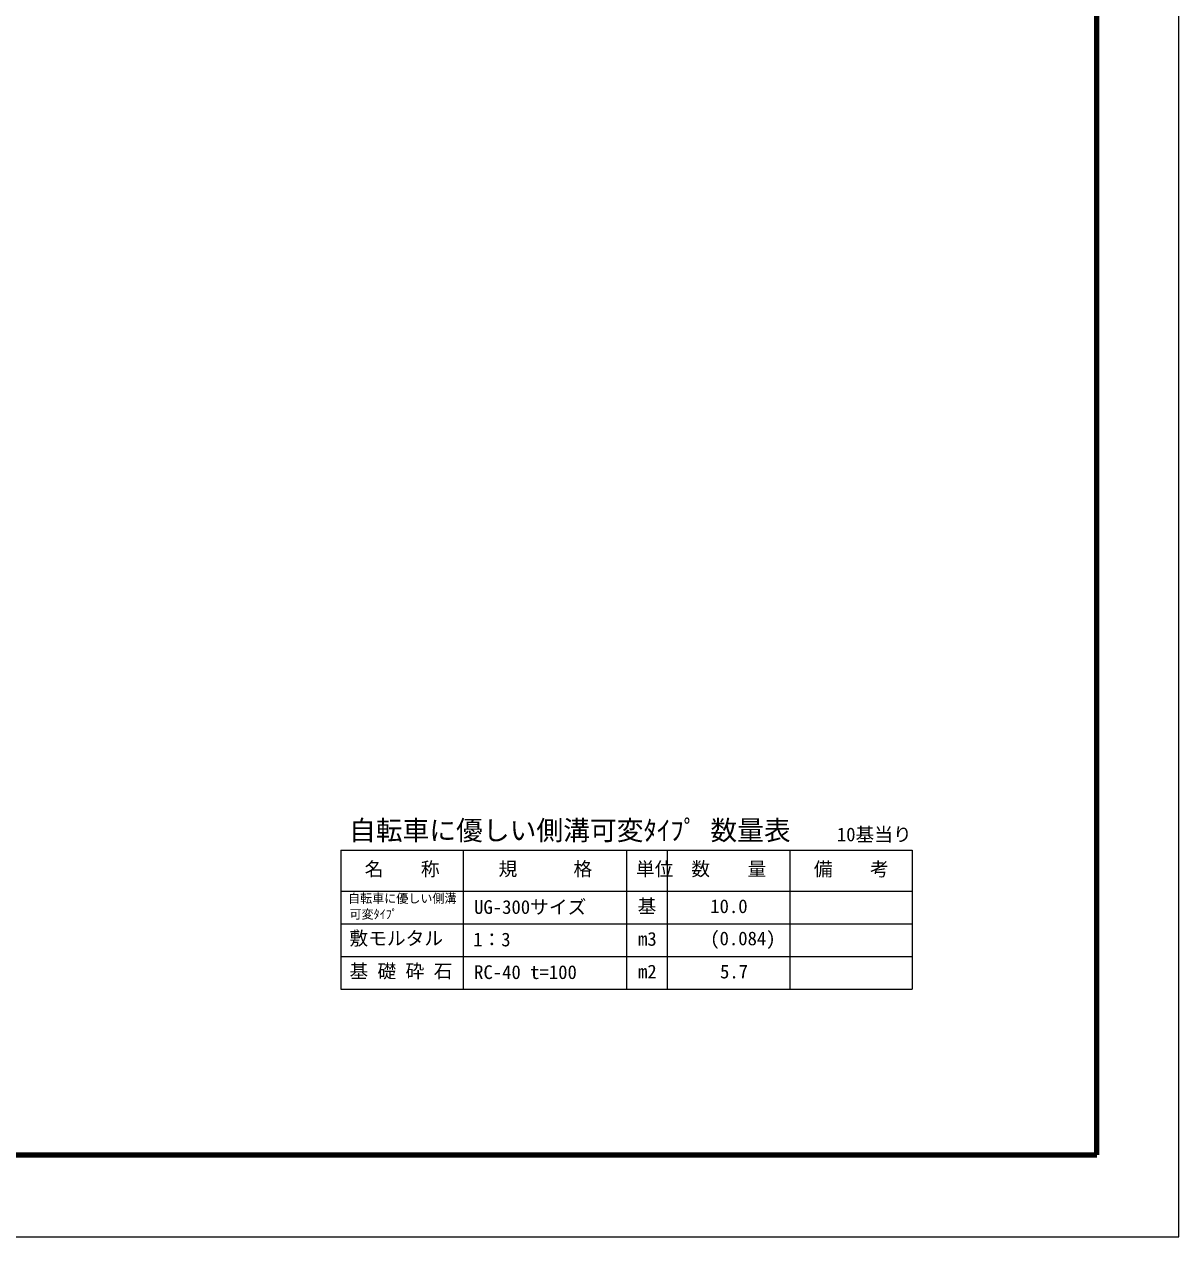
# Model space of a CAD drawing. Units: millimetres on the paper. Extents: x 0 to 842, y 1 to 595.
# Drawn here: x 558.6 to 841.5, y 0.5 to 297.5 of the extents above; entities that cross this region are included whole.
import ezdxf
from ezdxf.enums import TextEntityAlignment as Align

# ---------------------------------------------------------------- set-up
doc = ezdxf.new("R2010")
doc.units = ezdxf.units.MM
for name, color, linetype, lineweight in [('D-BMK-HTXT', 7, 'Continuous', 13), ('D-TTL-LINE（区切線）', 1, 'Continuous', 35), ('D-TTL（外枠）', 2, 'Continuous', 140)]:
    doc.layers.add(name, color=color, linetype=linetype, lineweight=lineweight)
doc.styles.add('ＭＳ ゴシック', font='')
doc.styles.get('ＭＳ ゴシック').set_extended_font_data('MS Gothic')

msp = doc.modelspace()

# ---------------------------------------------------------------- linework, layer by layer
at = {"layer": 'D-BMK-HTXT'}
for p, q in [((636.177, 95.178), (636.177, 61.178)), ((636.177, 95.178), (776.177, 95.178)), ((666.177, 95.178), (666.177, 61.178)), ((706.177, 95.178), (706.177, 61.178)), ((716.177, 95.178), (716.177, 61.178)), ((746.177, 95.178), (746.177, 61.178)), ((776.177, 95.178), (776.177, 61.178)), ((636.177, 85.178), (776.177, 85.178)), ((636.177, 77.178), (776.177, 77.178)), ((636.177, 69.178), (776.177, 69.178)), ((636.177, 61.178), (776.177, 61.178))]:
    msp.add_line(p, q, dxfattribs=at)
at = {"layer": 'D-TTL-LINE（区切線）', "color": 7, "lineweight": 18}
for p, q in [((841.5, 0.51), (841.5, 594.51)), ((0.5, 0.51), (841.5, 0.51))]:
    msp.add_line(p, q, dxfattribs=at)
at = {"layer": 'D-TTL（外枠）'}
for p, q in [((821.4, 20.61), (821.4, 574.41)), ((20.6, 20.61), (821.4, 20.61))]:
    msp.add_line(p, q, dxfattribs=at)

# ---------------------------------------------------------------- texts
at = {"layer": 'D-BMK-HTXT', "style": 'ＭＳ ゴシック'}
for s, height, p in [('自転車に優しい側溝可変ﾀｲﾌﾟ 数量表', 4.809, (638.179, 96.218)), ('10基当り', 3.365, (757.717, 96.374)), ('名\u3000\u3000称', 3.365, (642.013, 87.896)), ('規\u3000\u3000\u3000格', 3.365, (674.817, 87.914)), ('単位', 3.365, (708.497, 87.878)), ('数\u3000\u3000量', 3.365, (722.066, 87.914)), ('備\u3000\u3000考', 3.365, (752.084, 87.874)), ('自転車に優しい側溝', 2.163, (637.959, 81.649)), ('UG-300サイズ', 3.365, (668.825, 78.584)), ('基', 3.365, (708.894, 78.816)), ('可変ﾀｲﾌﾟ', 2.163, (638.302, 77.773)), ('10.0', 3.365, (726.691, 78.78)), ('敷モルタル', 3.365, (638.283, 70.922)), ('1：3', 3.365, (668.594, 70.628)), ('m3', 3.365, (709.001, 70.78)), ('(0.084)', 3.365, (726.687, 70.897)), ('基 礎 砕 石', 3.365, (638.283, 62.887)), ('RC-40 t=100', 3.365, (668.826, 62.628)), ('m2', 3.365, (708.992, 62.78)), ('5.7', 3.365, (729.092, 62.78))]:
    msp.add_text(s, height=height, dxfattribs=at).set_placement(p, align=Align.BOTTOM_LEFT)

doc.saveas('drawing.dxf')
